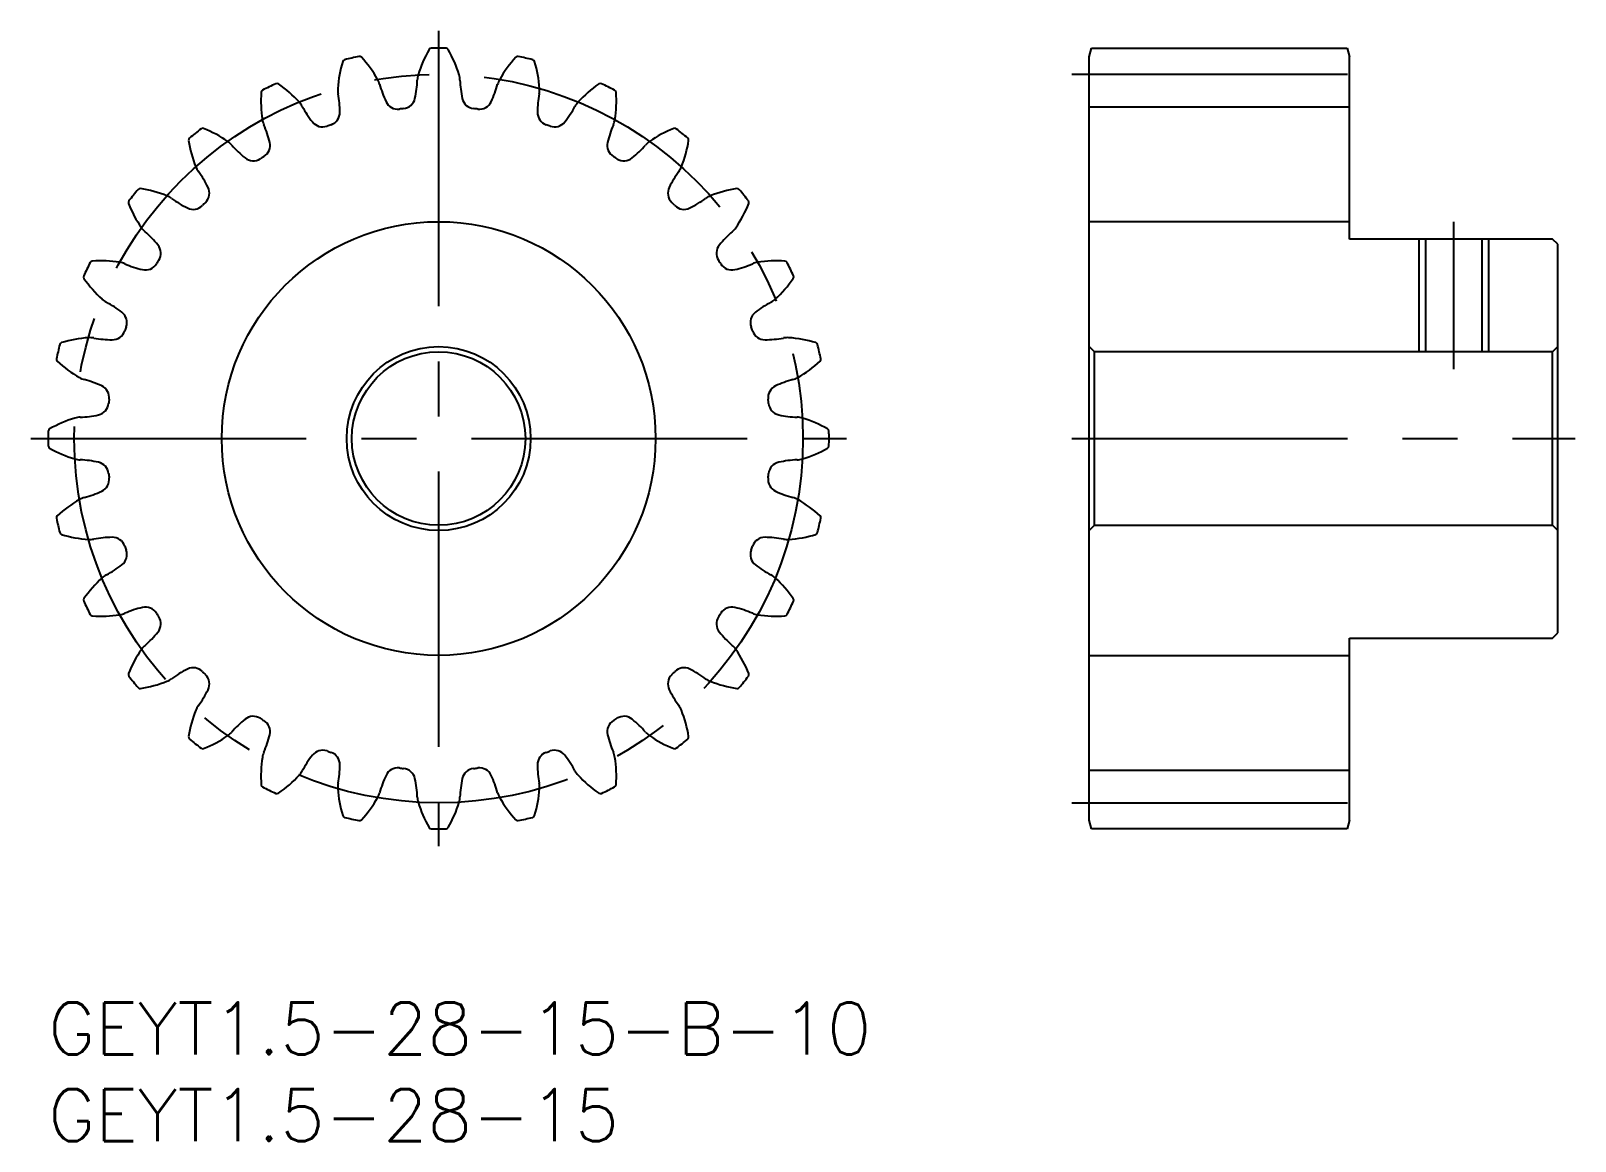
# Model space of a CAD drawing. Extents: x -1 to 88, y -8 to 56.
import ezdxf

# ---------------------------------------------------------------- set-up
doc = ezdxf.new("R2010")
doc.units = 0
doc.header["$LTSCALE"] = 0.5
doc.linetypes.add('CENTER', pattern=[50.8, 31.75, -6.35, 6.35, -6.35])
for name, color, linetype in [('MSM_CENTER', 1, 'CENTER'), ('MSM_CONTINUOUS', 7, 'CONTINUOUS'), ('MSM_NARROW', 5, 'CONTINUOUS'), ('MSM_PART_NUMBER', 7, 'CONTINUOUS')]:
    doc.layers.add(name, color=color, linetype=linetype)
doc.styles.get("Standard").update_dxf_attribs({"font": 'txt.shx', "height": 3, "bigfont": 'bigfont.shx'})

# ---------------------------------------------------------------- blocks, each defined once
blk = doc.blocks.new('*U37')
at = {"layer": 'MSM_PART_NUMBER'}
blk.add_text('GEYT1.5-28-15', height=3, dxfattribs=at).set_placement((0, -8))
blk = doc.blocks.new('*U38')
at = {"layer": 'MSM_PART_NUMBER'}
blk.add_text('GEYT1.5-28-15-B-10', height=3, dxfattribs=at).set_placement((0, -3))

msp = doc.modelspace()

# ---------------------------------------------------------------- linework, layer by layer
at = {"layer": 'MSM_CENTER'}
for p, q in [((22.5, 56), (22.5, 9)), ((59, 53.5), (76, 53.5)), ((81, 45), (81, 36.5)), ((-1, 32.5), (46, 32.5)), ((59, 32.5), (88, 32.5)), ((59, 11.5), (76, 11.5))]:
    msp.add_line(p, q, dxfattribs=at)
msp.add_circle((22.5, 32.5), 21, dxfattribs=at)
at = {"layer": 'MSM_CONTINUOUS'}
for p, q in [((60, 54.5), (60.134, 55)), ((60, 10.5), (60, 54.5)), ((60.134, 55), (74.866, 55)), ((74.866, 55), (75, 54.5)), ((75, 44), (75, 54.5)), ((60, 51.625), (75, 51.625)), ((75, 45), (60, 45)), ((86.7, 44), (75, 44)), ((79.379, 44), (79.379, 37.5)), ((82.621, 44), (82.621, 37.5)), ((87, 43.7), (86.7, 44)), ((87, 21.3), (87, 43.7)), ((60.3, 37.5), (60, 37.8)), ((86.7, 37.5), (60.3, 37.5)), ((60.3, 27.5), (60.3, 37.5)), ((87, 37.8), (86.7, 37.5)), ((86.7, 27.5), (86.7, 37.5)), ((60, 27.2), (60.3, 27.5)), ((60.3, 27.5), (86.7, 27.5)), ((86.7, 27.5), (87, 27.2)), ((75, 10.5), (75, 21)), ((75, 21), (86.7, 21)), ((86.7, 21), (87, 21.3)), ((60, 20), (75, 20)), ((60, 13.375), (75, 13.375)), ((60.134, 10), (60, 10.5)), ((74.866, 10), (60.134, 10)), ((75, 10.5), (74.866, 10))]:
    msp.add_line(p, q, dxfattribs=at)
for radius in [12.5, 5.3, 5]:
    msp.add_circle((22.5, 32.5), radius, dxfattribs=at)
for centre, radius, start, end in [((17.116, 54.192), 0.15, 103.93911, 163.09249), ((22.5, 32.5), 22.5, 101.77517, 103.93911), ((17.939, 54.38), 0.15, 42.62179, 101.77517), ((12.898, 49.741), 7, 29.64286, 42.62179), ((28.024, 51.445), 7, 150.23535, 163.21429), ((22.078, 54.846), 0.15, 91.08197, 150.23535), ((22.5, 32.5), 22.5, 88.91803, 91.08197), ((22.922, 54.846), 0.15, 29.76465, 88.91803), ((16.976, 51.445), 7, 16.78571, 29.76465), ((32.102, 49.741), 7, 137.37821, 150.35714), ((27.061, 54.38), 0.15, 78.22483, 137.37822), ((22.5, 32.5), 22.5, 76.06089, 78.22483), ((27.884, 54.192), 0.15, 16.90751, 76.06089), ((23.67, 52.2), 7, 163.09249, 176.07143), ((22.5, 53.112), 1.23, 163.21427, 177.61922), ((22.5, 53.112), 1.23, 2.38078, 16.78573), ((21.33, 52.2), 7, 3.92857, 16.90751), ((12.424, 52.45), 0.15, 116.79626, 175.94964), ((22.5, 32.5), 22.5, 114.63231, 116.79626), ((13.185, 52.816), 0.15, 55.47894, 114.63231), ((9.303, 47.172), 7, 42.5, 55.47894), ((17.913, 52.595), 1.23, 176.07141, 190.47636), ((17.913, 52.595), 1.23, 15.23792, 29.64288), ((25.104, 54.554), 6.222, 195.23791, 205.06666), ((15.054, 53.421), 6.222, 347.79048, 357.61923), ((29.946, 53.421), 6.222, 182.38077, 192.20952), ((19.896, 54.554), 6.222, 334.93334, 344.76209), ((27.087, 52.595), 1.23, 150.35713, 164.76208), ((27.087, 52.595), 1.23, 349.52364, 3.92859), ((35.697, 47.172), 7, 124.52106, 137.5), ((31.815, 52.816), 0.15, 65.36769, 124.52108), ((22.5, 32.5), 22.5, 63.20374, 65.36769), ((32.576, 52.45), 0.15, 4.05036, 63.20374), ((19.257, 51.966), 7, 175.94964, 188.92857), ((13.557, 51.071), 1.23, 28.09507, 42.50002), ((20.131, 54.58), 6.222, 208.09506, 217.9238), ((10.586, 51.24), 6.222, 0.64762, 10.47637), ((20.147, 52.235), 0.75, 205.06665, 276.79996), ((20.403, 52.264), 0.75, 276.05718, 347.79048), ((24.597, 52.264), 0.75, 192.20951, 263.94282), ((24.853, 52.235), 0.75, 263.20004, 334.93333), ((34.414, 51.24), 6.222, 169.52363, 179.35238), ((24.869, 54.58), 6.222, 322.07619, 331.90494), ((31.443, 51.071), 1.23, 137.49998, 151.90493), ((25.743, 51.966), 7, 351.07143, 4.05036), ((13.557, 51.071), 1.23, 188.92855, 203.3335), ((15.814, 51.217), 0.75, 217.9238, 289.65711), ((16.057, 51.302), 0.75, 288.91432, 0.64763), ((22.5, 32.5), 19.125, 96.05718, 96.79996), ((22.5, 32.5), 19.125, 83.20004, 83.94282), ((28.943, 51.302), 0.75, 179.35237, 251.08568), ((29.186, 51.217), 0.75, 250.34289, 322.07619), ((31.443, 51.071), 1.23, 336.6665, 351.07145), ((22.5, 32.5), 22.5, 127.48946, 129.6534), ((8.897, 50.234), 0.15, 68.33608, 127.48946), ((6.369, 43.868), 7, 55.35714, 68.33608), ((6.714, 48.119), 6.222, 13.50477, 23.33352), ((22.5, 32.5), 19.125, 108.91432, 109.65711), ((22.5, 32.5), 19.125, 70.34289, 71.08568), ((38.286, 48.119), 6.222, 156.66648, 166.49523), ((38.631, 43.868), 7, 111.66392, 124.64286), ((36.103, 50.234), 0.15, 52.51054, 111.66393), ((22.5, 32.5), 22.5, 50.3466, 52.51054), ((8.238, 49.708), 0.15, 129.6534, 188.80678), ((15.007, 50.756), 7, 188.80678, 201.78571), ((9.649, 48.615), 1.23, 40.95221, 55.35716), ((15.277, 53.499), 6.222, 220.9522, 230.78095), ((12.035, 49.397), 0.75, 301.77146, 13.50476), ((32.965, 49.397), 0.75, 166.49523, 238.22854), ((29.723, 53.499), 6.222, 309.21905, 319.0478), ((35.351, 48.615), 1.23, 124.64284, 139.04779), ((29.993, 50.756), 7, 338.21429, 351.19322), ((36.762, 49.708), 0.15, 351.19322, 50.3466), ((9.649, 48.615), 1.23, 201.7857, 216.19065), ((11.817, 49.26), 0.75, 230.78094, 302.51425), ((22.5, 32.5), 19.125, 121.77146, 122.51425), ((22.5, 32.5), 19.125, 57.48575, 58.22854), ((33.183, 49.26), 0.75, 237.48575, 309.21904), ((35.351, 48.615), 1.23, 323.80935, 338.2143), ((3.634, 44.215), 6.222, 26.36191, 36.19066), ((41.366, 44.215), 6.222, 143.80934, 153.63809), ((22.5, 32.5), 22.5, 140.3466, 142.51054), ((5.292, 46.762), 0.15, 81.19322, 140.3466), ((4.244, 39.993), 7, 68.21429, 81.19322), ((6.385, 45.351), 1.23, 53.80935, 68.2143), ((10.785, 51.366), 6.222, 233.80934, 243.63809), ((8.538, 46.645), 0.75, 314.62861, 26.3619), ((36.462, 46.645), 0.75, 153.63808, 225.37139), ((34.215, 51.366), 6.222, 296.36191, 306.19066), ((38.615, 45.351), 1.23, 111.7857, 126.19065), ((40.756, 39.993), 7, 98.80678, 111.78571), ((39.708, 46.762), 0.15, 39.6534, 98.80679), ((22.5, 32.5), 22.5, 37.48946, 39.6534), ((4.766, 46.103), 0.15, 142.51054, 201.66392), ((11.132, 48.631), 7, 201.66392, 214.64286), ((8.355, 46.462), 0.75, 243.63808, 315.37139), ((22.5, 32.5), 19.125, 134.62861, 135.37139), ((22.5, 32.5), 19.125, 44.62861, 45.37139), ((36.645, 46.462), 0.75, 224.62861, 296.3619), ((33.868, 48.631), 7, 325.35714, 338.33608), ((40.234, 46.103), 0.15, 338.33608, 37.48946), ((6.385, 45.351), 1.23, 214.64284, 229.04779), ((38.615, 45.351), 1.23, 310.95221, 325.35716), ((1.501, 39.723), 6.222, 39.21905, 49.0478), ((5.74, 43.183), 0.75, 327.48575, 39.21904), ((39.26, 43.183), 0.75, 140.78094, 212.51425), ((43.499, 39.723), 6.222, 130.9522, 140.78095), ((2.55, 42.576), 0.15, 94.05036, 153.20374), ((3.034, 35.743), 7, 81.07143, 94.05036), ((22.5, 32.5), 19.125, 147.48575, 148.22854), ((22.5, 32.5), 19.125, 31.77146, 32.51425), ((41.966, 35.743), 7, 85.94964, 98.92857), ((42.45, 42.576), 0.15, 26.79626, 85.94965), ((2.184, 41.815), 0.15, 155.36769, 214.52106), ((22.5, 32.5), 22.5, 153.20374, 155.36769), ((3.929, 41.443), 1.23, 66.6665, 81.07145), ((6.881, 48.286), 6.222, 246.66648, 256.49523), ((5.603, 42.965), 0.75, 256.49523, 328.22854), ((39.397, 42.965), 0.75, 211.77146, 283.50476), ((38.119, 48.286), 6.222, 283.50477, 293.33352), ((41.071, 41.443), 1.23, 98.92855, 113.3335), ((22.5, 32.5), 22.5, 24.63231, 26.79626), ((42.816, 41.815), 0.15, 325.47894, 24.63231), ((7.828, 45.697), 7, 214.52106, 227.5), ((37.172, 45.697), 7, 312.5, 325.47894), ((3.929, 41.443), 1.23, 227.49999, 241.90493), ((0.42, 34.869), 6.222, 52.07619, 61.90494), ((44.58, 34.869), 6.222, 118.09506, 127.9238), ((41.071, 41.443), 1.23, 298.09507, 312.50002), ((3.783, 39.186), 0.75, 340.34289, 52.07619), ((41.217, 39.186), 0.75, 127.9238, 199.65711), ((2.8, 31.33), 7, 93.92857, 106.90751), ((2.405, 37.087), 1.23, 79.52364, 93.92859), ((3.76, 44.414), 6.222, 259.52363, 269.35238), ((3.698, 38.943), 0.75, 269.35237, 341.08568), ((22.5, 32.5), 19.125, 160.34289, 161.08568), ((22.5, 32.5), 19.125, 18.91432, 19.65711), ((41.302, 38.943), 0.75, 198.91432, 270.64763), ((41.24, 44.414), 6.222, 270.64762, 280.47637), ((42.595, 37.087), 1.23, 86.07141, 100.47636), ((42.2, 31.33), 7, 73.09249, 86.07143), ((22.5, 32.5), 22.5, 166.06089, 168.22483), ((0.808, 37.884), 0.15, 106.90751, 166.06089), ((44.192, 37.884), 0.15, 13.93911, 73.0925), ((22.5, 32.5), 22.5, 11.77517, 13.93911), ((0.62, 37.061), 0.15, 168.22483, 227.37822), ((5.259, 42.102), 7, 227.37821, 240.35714), ((39.741, 42.102), 7, 299.64286, 312.62179), ((44.38, 37.061), 0.15, 312.62179, 11.77517), ((2.405, 37.087), 1.23, 240.35713, 254.76208), ((0.446, 29.896), 6.222, 64.93334, 74.76209), ((44.554, 29.896), 6.222, 105.23791, 115.06666), ((42.595, 37.087), 1.23, 285.23792, 299.64288), ((2.765, 34.853), 0.75, 353.20004, 64.93333), ((22.5, 32.5), 19.125, 173.20004, 173.94282), ((42.235, 34.853), 0.75, 115.06665, 186.79996), ((22.5, 32.5), 19.125, 6.05718, 6.79996), ((1.579, 39.946), 6.222, 272.38077, 282.20952), ((2.736, 34.597), 0.75, 282.20951, 353.94282), ((42.264, 34.597), 0.75, 186.05718, 257.79048), ((43.421, 39.946), 6.222, 257.79048, 267.61923), ((0.154, 32.922), 0.15, 119.76465, 178.91803), ((3.555, 26.976), 7, 106.78572, 119.76465), ((1.888, 32.5), 1.23, 92.38078, 106.78573), ((43.112, 32.5), 1.23, 73.21427, 87.61922), ((41.445, 26.976), 7, 60.23535, 73.21429), ((44.846, 32.922), 0.15, 1.08197, 60.23536), ((22.5, 32.5), 22.5, 178.91803, 181.08197), ((0.154, 32.078), 0.15, 181.08197, 240.23536), ((44.846, 32.078), 0.15, 299.76465, 358.91803), ((22.5, 32.5), 22.5, 358.91803, 1.08197), ((3.555, 38.024), 7, 240.23535, 253.21429), ((1.888, 32.5), 1.23, 253.21427, 267.61922), ((1.579, 25.054), 6.222, 77.79048, 87.61923), ((43.421, 25.054), 6.222, 92.38077, 102.20952), ((43.112, 32.5), 1.23, 272.38078, 286.78573), ((41.445, 38.024), 7, 286.78572, 299.76465), ((2.736, 30.403), 0.75, 6.05718, 77.79047), ((22.5, 32.5), 19.125, 186.05718, 186.79996), ((22.5, 32.5), 19.125, 353.20004, 353.94282), ((42.264, 30.403), 0.75, 102.20951, 173.94282), ((0.446, 35.104), 6.222, 285.23791, 295.06666), ((2.765, 30.147), 0.75, 295.06665, 6.79996), ((42.235, 30.147), 0.75, 173.20004, 244.93334), ((44.554, 35.104), 6.222, 244.93334, 254.76209), ((5.259, 22.898), 7, 119.64286, 132.62179), ((2.405, 27.913), 1.23, 105.23792, 119.64288), ((42.595, 27.913), 1.23, 60.35713, 74.76208), ((39.741, 22.898), 7, 47.37821, 60.35714), ((0.62, 27.939), 0.15, 132.62179, 191.77517), ((22.5, 32.5), 22.5, 191.77517, 193.93911), ((22.5, 32.5), 22.5, 346.06089, 348.22483), ((44.38, 27.939), 0.15, 348.22483, 47.37822), ((0.808, 27.116), 0.15, 193.93911, 253.0925), ((2.8, 33.67), 7, 253.09249, 266.07143), ((2.405, 27.913), 1.23, 266.07142, 280.47636), ((3.76, 20.586), 6.222, 90.64762, 100.47637), ((3.698, 26.057), 0.75, 18.91432, 90.64762), ((41.302, 26.057), 0.75, 89.35237, 161.08568), ((41.24, 20.586), 6.222, 79.52363, 89.35238), ((42.595, 27.913), 1.23, 259.52364, 273.92859), ((42.2, 33.67), 7, 273.92857, 286.90751), ((44.192, 27.116), 0.15, 286.90751, 346.06089), ((3.783, 25.814), 0.75, 307.9238, 19.65711), ((22.5, 32.5), 19.125, 198.91432, 199.65711), ((41.217, 25.814), 0.75, 160.34289, 232.0762), ((22.5, 32.5), 19.125, 340.34289, 341.08568), ((0.42, 30.131), 6.222, 298.09506, 307.9238), ((44.58, 30.131), 6.222, 232.0762, 241.90494), ((7.828, 19.303), 7, 132.5, 145.47894), ((3.929, 23.557), 1.23, 118.09507, 132.50002), ((41.071, 23.557), 1.23, 47.49998, 61.90493), ((37.172, 19.303), 7, 34.52106, 47.5), ((2.184, 23.185), 0.15, 145.47894, 204.63231), ((42.816, 23.185), 0.15, 335.36769, 34.52107), ((22.5, 32.5), 22.5, 204.63231, 206.79626), ((2.55, 22.424), 0.15, 206.79626, 265.94965), ((3.034, 29.257), 7, 265.94964, 278.92857), ((3.929, 23.557), 1.23, 278.92855, 293.3335), ((6.881, 16.714), 6.222, 103.50477, 113.33352), ((5.603, 22.035), 0.75, 31.77146, 103.50476), ((22.5, 32.5), 19.125, 211.77146, 212.51425), ((22.5, 32.5), 19.125, 327.48575, 328.22854), ((39.397, 22.035), 0.75, 76.49523, 148.22854), ((38.119, 16.714), 6.222, 66.66648, 76.49523), ((41.071, 23.557), 1.23, 246.6665, 261.07145), ((41.966, 29.257), 7, 261.07143, 274.05036), ((42.45, 22.424), 0.15, 274.05036, 333.20374), ((22.5, 32.5), 22.5, 333.20374, 335.36769), ((5.74, 21.817), 0.75, 320.78094, 32.51425), ((39.26, 21.817), 0.75, 147.48575, 219.21905), ((6.385, 19.649), 1.23, 130.95221, 145.35716), ((1.501, 25.277), 6.222, 310.9522, 320.78095), ((43.499, 25.277), 6.222, 219.21905, 229.0478), ((38.615, 19.649), 1.23, 34.64284, 49.04779), ((11.132, 16.369), 7, 145.35714, 158.33608), ((33.868, 16.369), 7, 21.66392, 34.64286), ((4.766, 18.897), 0.15, 158.33608, 217.48946), ((22.5, 32.5), 22.5, 217.48946, 219.6534), ((10.785, 13.634), 6.222, 116.36191, 126.19066), ((8.355, 18.538), 0.75, 44.62861, 116.3619), ((22.5, 32.5), 19.125, 224.62861, 225.37139), ((8.538, 18.355), 0.75, 333.63808, 45.37139), ((36.462, 18.355), 0.75, 134.62861, 206.3619), ((22.5, 32.5), 19.125, 314.62861, 315.37139), ((36.645, 18.538), 0.75, 63.63808, 135.37139), ((34.215, 13.634), 6.222, 53.80934, 63.63809), ((22.5, 32.5), 22.5, 320.3466, 322.51054), ((40.234, 18.897), 0.15, 322.51054, 21.66393), ((5.292, 18.238), 0.15, 219.6534, 278.80679), ((4.244, 25.007), 7, 278.80678, 291.78571), ((6.385, 19.649), 1.23, 291.7857, 306.19065), ((3.634, 20.785), 6.222, 323.80934, 333.63809), ((41.366, 20.785), 6.222, 206.36191, 216.19066), ((38.615, 19.649), 1.23, 233.80935, 248.2143), ((40.756, 25.007), 7, 248.21429, 261.19322), ((39.708, 18.238), 0.15, 261.19322, 320.3466), ((9.649, 16.385), 1.23, 143.80935, 158.2143), ((35.351, 16.385), 1.23, 21.7857, 36.19065), ((15.007, 14.244), 7, 158.21429, 171.19322), ((15.277, 11.501), 6.222, 129.21905, 139.0478), ((11.817, 15.74), 0.75, 57.48575, 129.21905), ((22.5, 32.5), 19.125, 237.48575, 238.22854), ((12.035, 15.603), 0.75, 346.49523, 58.22854), ((32.965, 15.603), 0.75, 121.77146, 193.50476), ((22.5, 32.5), 19.125, 301.77146, 302.51425), ((33.183, 15.74), 0.75, 50.78094, 122.51425), ((29.723, 11.501), 6.222, 40.9522, 50.78095), ((29.993, 14.244), 7, 8.80678, 21.78571), ((8.238, 15.292), 0.15, 171.19322, 230.3466), ((22.5, 32.5), 22.5, 230.3466, 232.51054), ((6.369, 21.132), 7, 291.66392, 304.64286), ((9.649, 16.385), 1.23, 304.64284, 319.04779), ((6.714, 16.881), 6.222, 336.66648, 346.49523), ((38.286, 16.881), 6.222, 193.50477, 203.33352), ((35.351, 16.385), 1.23, 220.95221, 235.35716), ((38.631, 21.132), 7, 235.35714, 248.33608), ((22.5, 32.5), 22.5, 307.48946, 309.6534), ((36.762, 15.292), 0.15, 309.6534, 8.80679), ((8.897, 14.766), 0.15, 232.51054, 291.66393), ((13.557, 13.929), 1.23, 156.6665, 171.07145), ((20.131, 10.42), 6.222, 142.0762, 151.90494), ((15.814, 13.783), 0.75, 70.34289, 142.0762), ((22.5, 32.5), 19.125, 250.34289, 251.08568), ((16.057, 13.698), 0.75, 359.35237, 71.08568), ((28.943, 13.698), 0.75, 108.91432, 180.64762), ((22.5, 32.5), 19.125, 288.91432, 289.65711), ((29.186, 13.783), 0.75, 37.9238, 109.65711), ((24.869, 10.42), 6.222, 28.09506, 37.9238), ((31.443, 13.929), 1.23, 8.92855, 23.3335), ((36.103, 14.766), 0.15, 248.33608, 307.48946), ((19.257, 13.034), 7, 171.07143, 184.05036), ((13.557, 13.929), 1.23, 317.49998, 331.90493), ((10.586, 13.76), 6.222, 349.52363, 359.35238), ((20.147, 12.765), 0.75, 83.20004, 154.93333), ((22.5, 32.5), 19.125, 263.20004, 263.94282), ((20.403, 12.736), 0.75, 12.20951, 83.94282), ((24.597, 12.736), 0.75, 96.05718, 167.79047), ((22.5, 32.5), 19.125, 276.05718, 276.79996), ((24.853, 12.765), 0.75, 25.06665, 96.79996), ((34.414, 13.76), 6.222, 180.64762, 190.47637), ((31.443, 13.929), 1.23, 208.09507, 222.50002), ((25.743, 13.034), 7, 355.94964, 8.92857), ((12.424, 12.55), 0.15, 184.05036, 243.20374), ((9.303, 17.828), 7, 304.52106, 317.5), ((17.913, 12.405), 1.23, 169.52364, 183.92859), ((25.104, 10.446), 6.222, 154.93334, 164.76209), ((15.054, 11.579), 6.222, 2.38077, 12.20952), ((29.946, 11.579), 6.222, 167.79048, 177.61923), ((19.896, 10.446), 6.222, 15.23791, 25.06666), ((27.087, 12.405), 1.23, 356.07142, 10.47636), ((35.697, 17.828), 7, 222.5, 235.47894), ((32.576, 12.55), 0.15, 296.79626, 355.94965), ((22.5, 32.5), 22.5, 243.20374, 245.36769), ((13.185, 12.184), 0.15, 245.36769, 304.52108), ((23.67, 12.8), 7, 183.92857, 196.90751), ((12.898, 15.259), 7, 317.37821, 330.35714), ((17.913, 12.405), 1.23, 330.35713, 344.76208), ((22.5, 11.888), 1.23, 182.38078, 196.78573), ((22.5, 11.888), 1.23, 343.21427, 357.61922), ((27.087, 12.405), 1.23, 195.23792, 209.64288), ((32.102, 15.259), 7, 209.64286, 222.62179), ((21.33, 12.8), 7, 343.09249, 356.07143), ((31.815, 12.184), 0.15, 235.47894, 294.63231), ((22.5, 32.5), 22.5, 294.63231, 296.79626), ((17.116, 10.808), 0.15, 196.90751, 256.06089), ((28.024, 13.555), 7, 196.78572, 209.76465), ((16.976, 13.555), 7, 330.23535, 343.21429), ((27.884, 10.808), 0.15, 283.93911, 343.0925), ((22.5, 32.5), 22.5, 256.06089, 258.22483), ((17.939, 10.62), 0.15, 258.22483, 317.37822), ((22.078, 10.154), 0.15, 209.76465, 268.91803), ((22.5, 32.5), 22.5, 268.91803, 271.08197), ((22.922, 10.154), 0.15, 271.08197, 330.23536), ((27.061, 10.62), 0.15, 222.62179, 281.77517), ((22.5, 32.5), 22.5, 281.77517, 283.93911)]:
    msp.add_arc(centre, radius, start, end, dxfattribs=at)
at = {"layer": 'MSM_NARROW'}
for p, q in [((79, 44), (79, 37.5)), ((83, 44), (83, 37.5))]:
    msp.add_line(p, q, dxfattribs=at)

# ---------------------------------------------------------------- block references
at = {"layer": 'MSM_CONTINUOUS'}
for name in ['*U38', '*U37']:
    msp.add_blockref(name, (0, 0), dxfattribs=at)

doc.saveas('drawing.dxf')
